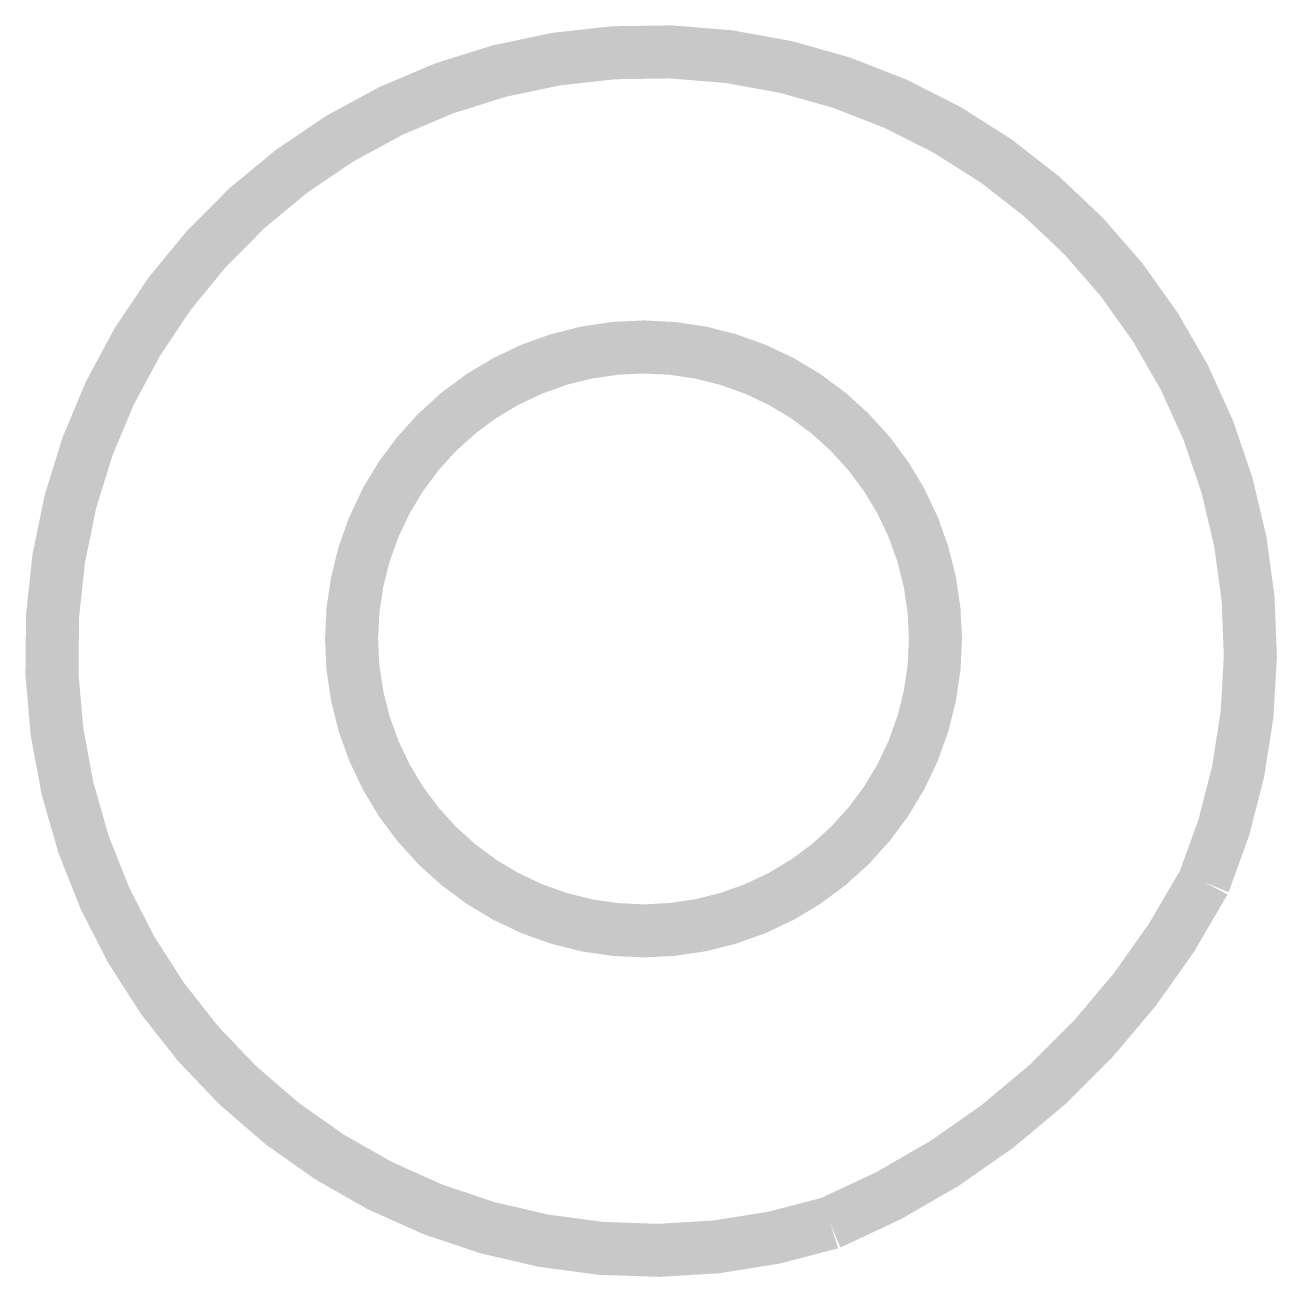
# Model space of a CAD drawing. Extents: x 0.06 to 2.42, y -0.02 to 2.34.
import ezdxf

# ---------------------------------------------------------------- set-up
doc = ezdxf.new("R2010")
doc.units = 0
doc.header["$MEASUREMENT"] = 0
doc.layers.get('0').update_dxf_attribs({"linetype": 'CONTINUOUS'})

msp = doc.modelspace()

# ---------------------------------------------------------------- linework, layer by layer
at = {"const_width": 0.1}
msp.add_lwpolyline([(1.5816, 0.086, -4.517192), (2.2859, 0.7283, -0.174118), (1.5816, 0.086, 0.109054)], format="xyb", dxfattribs=at)
msp.add_lwpolyline([(0.6799, 1.1863, 1), (1.7799, 1.1863, 1)], format="xyb", close=True, dxfattribs=at)

doc.saveas('drawing.dxf')
